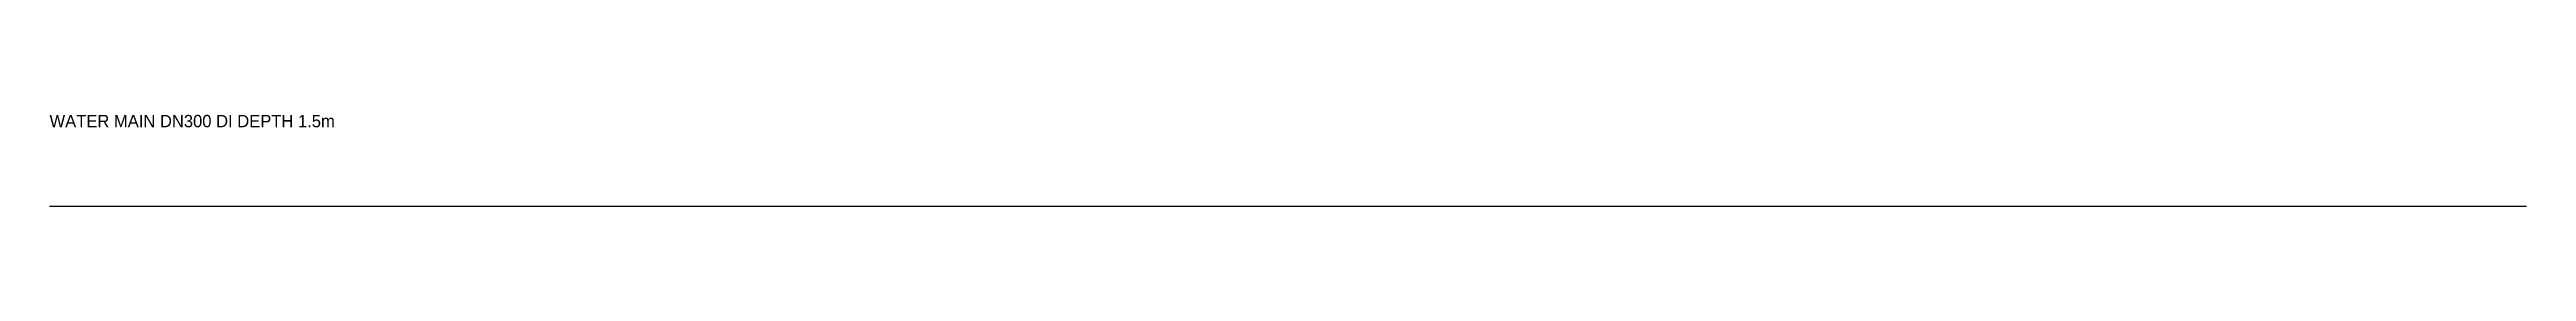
# Model space of a CAD drawing. Header units: metres. Extents: x 447850 to 448850, y 1825752 to 1825789.
import ezdxf

# ---------------------------------------------------------------- set-up
doc = ezdxf.new("R2010")
doc.units = ezdxf.units.M
doc.layers.add('TEXT', color=7, linetype='Continuous')
doc.layers.add('WATER_MAIN', color=7, linetype='Continuous')

msp = doc.modelspace()

# ---------------------------------------------------------------- linework, layer by layer
at = {"layer": 'WATER_MAIN'}
msp.add_polyline3d([(447850, 1825752, -1.5), (448850, 1825752, -1.5)], dxfattribs=at)

# ---------------------------------------------------------------- texts
at = {"layer": 'TEXT'}
msp.add_text('WATER MAIN DN300 DI DEPTH 1.5m', height=5, dxfattribs=at).set_placement((447850, 1825784))

doc.saveas('drawing.dxf')
